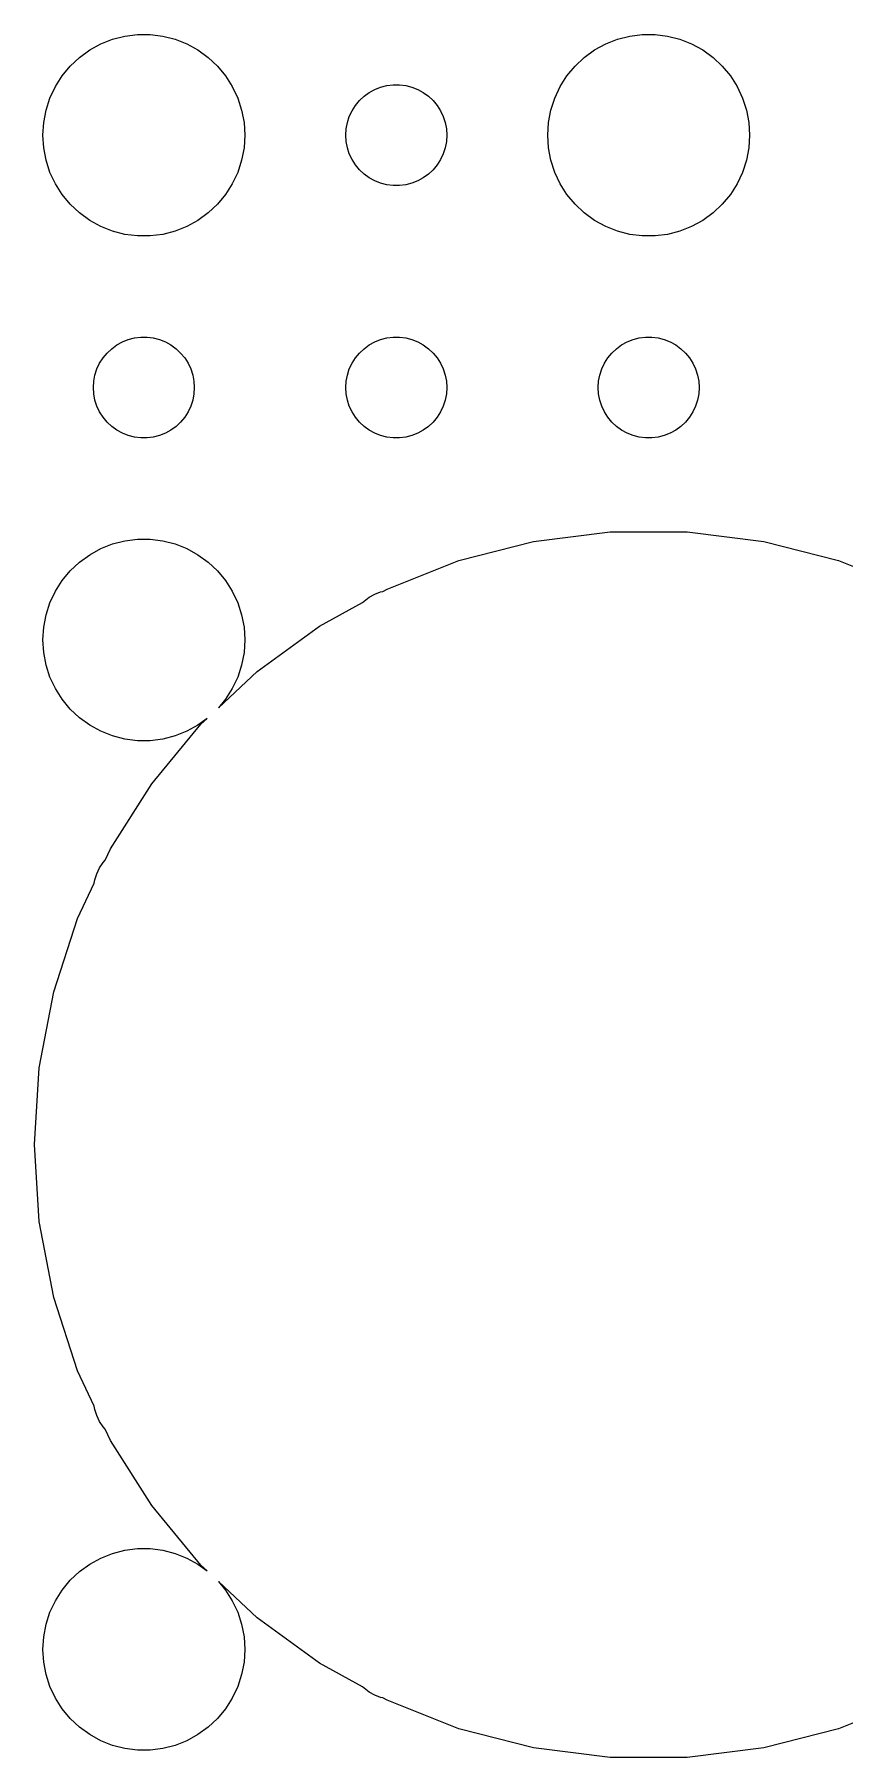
# Model space of a CAD drawing. Header units: metres. Extents: x -82 to 82, y -82 to 82.
# Drawn here: x -18.2 to 5.8, y -18.2 to 33 of the extents above; entities that cross this region are included whole.
import ezdxf

# ---------------------------------------------------------------- set-up
doc = ezdxf.new("R2010")
doc.units = ezdxf.units.M

msp = doc.modelspace()

# ---------------------------------------------------------------- linework, layer by layer
for p, q in [((-16.2773, 32.7145), (-15.927, 32.8532)), ((-15.927, 32.8532), (-15.5621, 32.9469)), ((-15.5621, 32.9469), (-15.1884, 32.9941)), ((-15.1884, 32.9941), (-14.8116, 32.9941)), ((-14.8116, 32.9941), (-14.4379, 32.9469)), ((-14.4379, 32.9469), (-14.0729, 32.8532)), ((-14.0729, 32.8532), (-13.7227, 32.7145)), ((-1.27733, 32.7145), (-0.92705, 32.8532)), ((-0.92705, 32.8532), (-0.56213, 32.9469)), ((-0.56213, 32.9469), (-0.18837, 32.9941)), ((-0.18837, 32.9941), (0.18837, 32.9941)), ((0.18837, 32.9941), (0.56213, 32.9469)), ((0.56213, 32.9469), (0.92705, 32.8532)), ((0.92705, 32.8532), (1.27733, 32.7145)), ((-17.1869, 32.0536), (-16.9123, 32.3115)), ((-16.9123, 32.3115), (-16.6075, 32.533)), ((-16.6075, 32.533), (-16.2773, 32.7145)), ((-13.7227, 32.7145), (-13.3925, 32.533)), ((-13.3925, 32.533), (-13.0877, 32.3115)), ((-13.0877, 32.3115), (-12.8131, 32.0536)), ((-2.1869, 32.0536), (-1.91226, 32.3115)), ((-1.91226, 32.3115), (-1.60747, 32.533)), ((-1.60747, 32.533), (-1.27733, 32.7145)), ((1.27733, 32.7145), (1.60747, 32.533)), ((1.60747, 32.533), (1.91226, 32.3115)), ((1.91226, 32.3115), (2.1869, 32.0536)), ((-17.6289, 31.4453), (-17.427, 31.7634)), ((-17.427, 31.7634), (-17.1869, 32.0536)), ((-12.8131, 32.0536), (-12.5729, 31.7634)), ((-12.5729, 31.7634), (-12.3711, 31.4453)), ((-2.62891, 31.4453), (-2.42705, 31.7634)), ((-2.42705, 31.7634), (-2.1869, 32.0536)), ((2.1869, 32.0536), (2.42705, 31.7634)), ((2.42705, 31.7634), (2.62891, 31.4453)), ((-17.7893, 31.1044), (-17.6289, 31.4453)), ((-12.3711, 31.4453), (-12.2107, 31.1044)), ((-8.45613, 31.1558), (-8.30373, 31.2665)), ((-8.30373, 31.2665), (-8.13866, 31.3572)), ((-8.13866, 31.3572), (-7.96352, 31.4266)), ((-7.96352, 31.4266), (-7.78107, 31.4734)), ((-7.78107, 31.4734), (-7.59418, 31.497)), ((-7.59418, 31.497), (-7.40581, 31.497)), ((-7.40581, 31.497), (-7.21892, 31.4734)), ((-7.21892, 31.4734), (-7.03647, 31.4266)), ((-7.03647, 31.4266), (-6.86133, 31.3572)), ((-6.86133, 31.3572), (-6.69626, 31.2665)), ((-6.69626, 31.2665), (-6.54385, 31.1558)), ((-2.78932, 31.1044), (-2.62891, 31.4453)), ((2.62891, 31.4453), (2.78932, 31.1044)), ((-17.9763, 30.376), (-17.9057, 30.7461)), ((-17.9057, 30.7461), (-17.7893, 31.1044)), ((-12.2107, 31.1044), (-12.0942, 30.7461)), ((-12.0942, 30.7461), (-12.0237, 30.376)), ((-8.81445, 30.7226), (-8.71352, 30.8817)), ((-8.71352, 30.8817), (-8.59344, 31.0268)), ((-8.59344, 31.0268), (-8.45613, 31.1558)), ((-6.54385, 31.1558), (-6.40654, 31.0268)), ((-6.40654, 31.0268), (-6.28647, 30.8817)), ((-6.28647, 30.8817), (-6.18553, 30.7226)), ((-2.97633, 30.376), (-2.90575, 30.7461)), ((-2.90575, 30.7461), (-2.78932, 31.1044)), ((2.78932, 31.1044), (2.90575, 30.7461)), ((2.90575, 30.7461), (2.97633, 30.376)), ((-18, 30), (-17.9763, 30.376)), ((-12.0237, 30.376), (-12, 30)), ((-8.98816, 30.188), (-8.95287, 30.373)), ((-8.95287, 30.373), (-8.89465, 30.5522)), ((-8.89465, 30.5522), (-8.81445, 30.7226)), ((-6.18553, 30.7226), (-6.10533, 30.5522)), ((-6.10533, 30.5522), (-6.04712, 30.373)), ((-6.04712, 30.373), (-6.01183, 30.188)), ((-3, 30), (-2.97633, 30.376)), ((2.97633, 30.376), (3, 30)), ((-17.9763, 29.624), (-18, 30)), ((-12, 30), (-12.0237, 29.624)), ((-9, 30), (-8.98816, 30.188)), ((-8.98816, 29.812), (-9, 30)), ((-8.95287, 29.627), (-8.98816, 29.812)), ((-6.01183, 29.812), (-6.04712, 29.627)), ((-6.01183, 30.188), (-6, 30)), ((-6, 30), (-6.01183, 29.812)), ((-2.97633, 29.624), (-3, 30)), ((3, 30), (2.97633, 29.624)), ((-17.9057, 29.2539), (-17.9763, 29.624)), ((-17.7893, 28.8956), (-17.9057, 29.2539)), ((-12.0942, 29.2539), (-12.2107, 28.8956)), ((-12.0237, 29.624), (-12.0942, 29.2539)), ((-8.89465, 29.4478), (-8.95287, 29.627)), ((-8.81445, 29.2774), (-8.89465, 29.4478)), ((-8.71352, 29.1183), (-8.81445, 29.2774)), ((-6.18553, 29.2774), (-6.28647, 29.1183)), ((-6.10533, 29.4478), (-6.18553, 29.2774)), ((-6.04712, 29.627), (-6.10533, 29.4478)), ((-2.90575, 29.2539), (-2.97633, 29.624)), ((-2.78932, 28.8956), (-2.90575, 29.2539)), ((2.90575, 29.2539), (2.78932, 28.8956)), ((2.97633, 29.624), (2.90575, 29.2539)), ((-17.6289, 28.5547), (-17.7893, 28.8956)), ((-12.2107, 28.8956), (-12.3711, 28.5547)), ((-8.59344, 28.9732), (-8.71352, 29.1183)), ((-8.45613, 28.8442), (-8.59344, 28.9732)), ((-8.30373, 28.7335), (-8.45613, 28.8442)), ((-8.13866, 28.6427), (-8.30373, 28.7335)), ((-6.69626, 28.7335), (-6.86133, 28.6427)), ((-6.54385, 28.8442), (-6.69626, 28.7335)), ((-6.40654, 28.9732), (-6.54385, 28.8442)), ((-6.28647, 29.1183), (-6.40654, 28.9732)), ((-2.62891, 28.5547), (-2.78932, 28.8956)), ((2.78932, 28.8956), (2.62891, 28.5547)), ((-17.427, 28.2366), (-17.6289, 28.5547)), ((-17.1869, 27.9464), (-17.427, 28.2366)), ((-12.5729, 28.2366), (-12.8131, 27.9464)), ((-12.3711, 28.5547), (-12.5729, 28.2366)), ((-7.96352, 28.5734), (-8.13866, 28.6427)), ((-7.78107, 28.5266), (-7.96352, 28.5734)), ((-7.59418, 28.503), (-7.78107, 28.5266)), ((-7.40581, 28.503), (-7.59418, 28.503)), ((-7.21892, 28.5266), (-7.40581, 28.503)), ((-7.03647, 28.5734), (-7.21892, 28.5266)), ((-6.86133, 28.6427), (-7.03647, 28.5734)), ((-2.42705, 28.2366), (-2.62891, 28.5547)), ((-2.1869, 27.9464), (-2.42705, 28.2366)), ((2.42705, 28.2366), (2.1869, 27.9464)), ((2.62891, 28.5547), (2.42705, 28.2366)), ((-16.9123, 27.6884), (-17.1869, 27.9464)), ((-16.6075, 27.467), (-16.9123, 27.6884)), ((-13.0877, 27.6884), (-13.3925, 27.467)), ((-12.8131, 27.9464), (-13.0877, 27.6884)), ((-1.91226, 27.6884), (-2.1869, 27.9464)), ((-1.60747, 27.467), (-1.91226, 27.6884)), ((1.91226, 27.6884), (1.60747, 27.467)), ((2.1869, 27.9464), (1.91226, 27.6884)), ((-16.2773, 27.2855), (-16.6075, 27.467)), ((-15.927, 27.1468), (-16.2773, 27.2855)), ((-15.5621, 27.0531), (-15.927, 27.1468)), ((-14.0729, 27.1468), (-14.4379, 27.0531)), ((-13.7227, 27.2855), (-14.0729, 27.1468)), ((-13.3925, 27.467), (-13.7227, 27.2855)), ((-1.27733, 27.2855), (-1.60747, 27.467)), ((-0.92705, 27.1468), (-1.27733, 27.2855)), ((-0.56213, 27.0531), (-0.92705, 27.1468)), ((0.92705, 27.1468), (0.56213, 27.0531)), ((1.27733, 27.2855), (0.92705, 27.1468)), ((1.60747, 27.467), (1.27733, 27.2855)), ((-15.1884, 27.0059), (-15.5621, 27.0531)), ((-14.8116, 27.0059), (-15.1884, 27.0059)), ((-14.4379, 27.0531), (-14.8116, 27.0059)), ((-0.18837, 27.0059), (-0.56213, 27.0531)), ((0.18837, 27.0059), (-0.18837, 27.0059)), ((0.56213, 27.0531), (0.18837, 27.0059)), ((-16.0934, 23.5268), (-15.9561, 23.6558)), ((-15.9561, 23.6558), (-15.8037, 23.7665)), ((-15.8037, 23.7665), (-15.6387, 23.8572)), ((-15.6387, 23.8572), (-15.4635, 23.9266)), ((-15.4635, 23.9266), (-15.2811, 23.9734)), ((-15.2811, 23.9734), (-15.0942, 23.997)), ((-15.0942, 23.997), (-14.9058, 23.997)), ((-14.9058, 23.997), (-14.7189, 23.9734)), ((-14.7189, 23.9734), (-14.5365, 23.9266)), ((-14.5365, 23.9266), (-14.3613, 23.8572)), ((-14.3613, 23.8572), (-14.1963, 23.7665)), ((-14.1963, 23.7665), (-14.0439, 23.6558)), ((-14.0439, 23.6558), (-13.9065, 23.5268)), ((-8.59344, 23.5268), (-8.45613, 23.6558)), ((-8.45613, 23.6558), (-8.30373, 23.7665)), ((-8.30373, 23.7665), (-8.13866, 23.8572)), ((-8.13866, 23.8572), (-7.96352, 23.9266)), ((-7.96352, 23.9266), (-7.78107, 23.9734)), ((-7.78107, 23.9734), (-7.59418, 23.997)), ((-7.59418, 23.997), (-7.40581, 23.997)), ((-7.40581, 23.997), (-7.21892, 23.9734)), ((-7.21892, 23.9734), (-7.03647, 23.9266)), ((-7.03647, 23.9266), (-6.86133, 23.8572)), ((-6.86133, 23.8572), (-6.69626, 23.7665)), ((-6.69626, 23.7665), (-6.54385, 23.6558)), ((-6.54385, 23.6558), (-6.40654, 23.5268)), ((-1.09344, 23.5268), (-0.95613, 23.6558)), ((-0.95613, 23.6558), (-0.80373, 23.7665)), ((-0.80373, 23.7665), (-0.63866, 23.8572)), ((-0.63866, 23.8572), (-0.46352, 23.9266)), ((-0.46352, 23.9266), (-0.28107, 23.9734)), ((-0.28107, 23.9734), (-0.09418, 23.997)), ((-0.09418, 23.997), (0.09418, 23.997)), ((0.09418, 23.997), (0.28107, 23.9734)), ((0.28107, 23.9734), (0.46352, 23.9266)), ((0.46352, 23.9266), (0.63866, 23.8572)), ((0.63866, 23.8572), (0.80373, 23.7665)), ((0.80373, 23.7665), (0.95613, 23.6558)), ((0.95613, 23.6558), (1.09344, 23.5268)), ((-16.4529, 22.873), (-16.3947, 23.0522)), ((-16.3947, 23.0522), (-16.3145, 23.2226)), ((-16.3145, 23.2226), (-16.2135, 23.3817)), ((-16.2135, 23.3817), (-16.0934, 23.5268)), ((-13.9065, 23.5268), (-13.7865, 23.3817)), ((-13.7865, 23.3817), (-13.6855, 23.2226)), ((-13.6855, 23.2226), (-13.6053, 23.0522)), ((-13.6053, 23.0522), (-13.5471, 22.873)), ((-8.95287, 22.873), (-8.89465, 23.0522)), ((-8.89465, 23.0522), (-8.81445, 23.2226)), ((-8.81445, 23.2226), (-8.71352, 23.3817)), ((-8.71352, 23.3817), (-8.59344, 23.5268)), ((-6.40654, 23.5268), (-6.28647, 23.3817)), ((-6.28647, 23.3817), (-6.18553, 23.2226)), ((-6.18553, 23.2226), (-6.10533, 23.0522)), ((-6.10533, 23.0522), (-6.04712, 22.873)), ((-1.45287, 22.873), (-1.39465, 23.0522)), ((-1.39465, 23.0522), (-1.31445, 23.2226)), ((-1.31445, 23.2226), (-1.21352, 23.3817)), ((-1.21352, 23.3817), (-1.09344, 23.5268)), ((1.09344, 23.5268), (1.21352, 23.3817)), ((1.21352, 23.3817), (1.31445, 23.2226)), ((1.31445, 23.2226), (1.39465, 23.0522)), ((1.39465, 23.0522), (1.45287, 22.873)), ((-16.5, 22.5), (-16.4882, 22.688)), ((-16.4882, 22.688), (-16.4529, 22.873)), ((-13.5471, 22.873), (-13.5118, 22.688)), ((-13.5118, 22.688), (-13.5, 22.5)), ((-9, 22.5), (-8.98816, 22.688)), ((-8.98816, 22.688), (-8.95287, 22.873)), ((-6.04712, 22.873), (-6.01183, 22.688)), ((-6.01183, 22.688), (-6, 22.5)), ((-1.5, 22.5), (-1.48816, 22.688)), ((-1.48816, 22.688), (-1.45287, 22.873)), ((1.45287, 22.873), (1.48816, 22.688)), ((1.48816, 22.688), (1.5, 22.5)), ((-16.4882, 22.312), (-16.5, 22.5)), ((-16.4529, 22.127), (-16.4882, 22.312)), ((-16.3947, 21.9478), (-16.4529, 22.127)), ((-13.5471, 22.127), (-13.6053, 21.9478)), ((-13.5118, 22.312), (-13.5471, 22.127)), ((-13.5, 22.5), (-13.5118, 22.312)), ((-8.98816, 22.312), (-9, 22.5)), ((-8.95287, 22.127), (-8.98816, 22.312)), ((-8.89465, 21.9478), (-8.95287, 22.127)), ((-6.04712, 22.127), (-6.10533, 21.9478)), ((-6.01183, 22.312), (-6.04712, 22.127)), ((-6, 22.5), (-6.01183, 22.312)), ((-1.48816, 22.312), (-1.5, 22.5)), ((-1.45287, 22.127), (-1.48816, 22.312)), ((-1.39465, 21.9478), (-1.45287, 22.127)), ((1.45287, 22.127), (1.39465, 21.9478)), ((1.48816, 22.312), (1.45287, 22.127)), ((1.5, 22.5), (1.48816, 22.312)), ((-16.3145, 21.7774), (-16.3947, 21.9478)), ((-16.2135, 21.6183), (-16.3145, 21.7774)), ((-16.0934, 21.4732), (-16.2135, 21.6183)), ((-13.7865, 21.6183), (-13.9065, 21.4732)), ((-13.6855, 21.7774), (-13.7865, 21.6183)), ((-13.6053, 21.9478), (-13.6855, 21.7774)), ((-8.81445, 21.7774), (-8.89465, 21.9478)), ((-8.71352, 21.6183), (-8.81445, 21.7774)), ((-8.59344, 21.4732), (-8.71352, 21.6183)), ((-6.28647, 21.6183), (-6.40654, 21.4732)), ((-6.18553, 21.7774), (-6.28647, 21.6183)), ((-6.10533, 21.9478), (-6.18553, 21.7774)), ((-1.31445, 21.7774), (-1.39465, 21.9478)), ((-1.21352, 21.6183), (-1.31445, 21.7774)), ((-1.09344, 21.4732), (-1.21352, 21.6183)), ((1.21352, 21.6183), (1.09344, 21.4732)), ((1.31445, 21.7774), (1.21352, 21.6183)), ((1.39465, 21.9478), (1.31445, 21.7774)), ((-15.9561, 21.3442), (-16.0934, 21.4732)), ((-15.8037, 21.2335), (-15.9561, 21.3442)), ((-15.6387, 21.1427), (-15.8037, 21.2335)), ((-15.4635, 21.0734), (-15.6387, 21.1427)), ((-15.2811, 21.0266), (-15.4635, 21.0734)), ((-15.0942, 21.003), (-15.2811, 21.0266)), ((-14.9058, 21.003), (-15.0942, 21.003)), ((-14.7189, 21.0266), (-14.9058, 21.003)), ((-14.5365, 21.0734), (-14.7189, 21.0266)), ((-14.3613, 21.1427), (-14.5365, 21.0734)), ((-14.1963, 21.2335), (-14.3613, 21.1427)), ((-14.0439, 21.3442), (-14.1963, 21.2335)), ((-13.9065, 21.4732), (-14.0439, 21.3442)), ((-8.45613, 21.3442), (-8.59344, 21.4732)), ((-8.30373, 21.2335), (-8.45613, 21.3442)), ((-8.13866, 21.1427), (-8.30373, 21.2335)), ((-7.96352, 21.0734), (-8.13866, 21.1427)), ((-7.78107, 21.0266), (-7.96352, 21.0734)), ((-7.59418, 21.003), (-7.78107, 21.0266)), ((-7.40581, 21.003), (-7.59418, 21.003)), ((-7.21892, 21.0266), (-7.40581, 21.003)), ((-7.03647, 21.0734), (-7.21892, 21.0266)), ((-6.86133, 21.1427), (-7.03647, 21.0734)), ((-6.69626, 21.2335), (-6.86133, 21.1427)), ((-6.54385, 21.3442), (-6.69626, 21.2335)), ((-6.40654, 21.4732), (-6.54385, 21.3442)), ((-0.95613, 21.3442), (-1.09344, 21.4732)), ((-0.80373, 21.2335), (-0.95613, 21.3442)), ((-0.63866, 21.1427), (-0.80373, 21.2335)), ((-0.46352, 21.0734), (-0.63866, 21.1427)), ((-0.28107, 21.0266), (-0.46352, 21.0734)), ((-0.09418, 21.003), (-0.28107, 21.0266)), ((0.09418, 21.003), (-0.09418, 21.003)), ((0.28107, 21.0266), (0.09418, 21.003)), ((0.46352, 21.0734), (0.28107, 21.0266)), ((0.63866, 21.1427), (0.46352, 21.0734)), ((0.80373, 21.2335), (0.63866, 21.1427)), ((0.95613, 21.3442), (0.80373, 21.2335)), ((1.09344, 21.4732), (0.95613, 21.3442)), ((-15.927, 17.8532), (-15.5621, 17.9469)), ((-15.5621, 17.9469), (-15.1884, 17.9941)), ((-15.1884, 17.9941), (-14.8116, 17.9941)), ((-14.8116, 17.9941), (-14.4379, 17.9469)), ((-14.4379, 17.9469), (-14.0729, 17.8532)), ((-5.63956, 17.3568), (-3.41971, 17.9267)), ((-3.41971, 17.9267), (-1.14592, 18.214)), ((-1.14592, 18.214), (1.14592, 18.214)), ((1.14592, 18.214), (3.41971, 17.9267)), ((3.41971, 17.9267), (5.63956, 17.3568)), ((-16.9123, 17.3115), (-16.6075, 17.533)), ((-16.6075, 17.533), (-16.2773, 17.7145)), ((-16.2773, 17.7145), (-15.927, 17.8532)), ((-14.0729, 17.8532), (-13.7227, 17.7145)), ((-13.7227, 17.7145), (-13.3925, 17.533)), ((-13.3925, 17.533), (-13.0877, 17.3115)), ((-17.427, 16.7634), (-17.1869, 17.0536)), ((-17.1869, 17.0536), (-16.9123, 17.3115)), ((-13.0877, 17.3115), (-12.8131, 17.0536)), ((-12.8131, 17.0536), (-12.5729, 16.7634)), ((-7.77046, 16.5131), (-5.63956, 17.3568)), ((5.63956, 17.3568), (7.77046, 16.5131)), ((-17.7893, 16.1044), (-17.6289, 16.4453)), ((-17.6289, 16.4453), (-17.427, 16.7634)), ((-12.5729, 16.7634), (-12.3711, 16.4453)), ((-12.3711, 16.4453), (-12.2107, 16.1044)), ((-8.13866, 16.3572), (-7.96352, 16.4266)), ((-7.96352, 16.4266), (-7.89655, 16.4438)), ((-7.89655, 16.4438), (-7.77046, 16.5131)), ((-17.9057, 15.7461), (-17.7893, 16.1044)), ((-12.2107, 16.1044), (-12.0942, 15.7461)), ((-9.77882, 15.409), (-8.50653, 16.1084)), ((-8.50653, 16.1084), (-8.45613, 16.1558)), ((-8.45613, 16.1558), (-8.30373, 16.2665)), ((-8.30373, 16.2665), (-8.13866, 16.3572)), ((-18, 15), (-17.9763, 15.376)), ((-17.9763, 15.376), (-17.9057, 15.7461)), ((-12.0942, 15.7461), (-12.0237, 15.376)), ((-12.0237, 15.376), (-12, 15)), ((-11.633, 14.0619), (-9.77882, 15.409)), ((-17.9763, 14.624), (-18, 15)), ((-12, 15), (-12.0237, 14.624)), ((-17.9057, 14.2539), (-17.9763, 14.624)), ((-12.0237, 14.624), (-12.0942, 14.2539)), ((-17.7893, 13.8956), (-17.9057, 14.2539)), ((-17.6289, 13.5547), (-17.7893, 13.8956)), ((-12.786, 12.9791), (-11.633, 14.0619)), ((-12.2107, 13.8956), (-12.3711, 13.5547)), ((-12.0942, 14.2539), (-12.2107, 13.8956)), ((-17.427, 13.2366), (-17.6289, 13.5547)), ((-12.3711, 13.5547), (-12.5729, 13.2366)), ((-17.1869, 12.9464), (-17.427, 13.2366)), ((-16.9123, 12.6884), (-17.1869, 12.9464)), ((-12.5729, 13.2366), (-12.786, 12.9791)), ((-16.6075, 12.467), (-16.9123, 12.6884)), ((-16.2773, 12.2855), (-16.6075, 12.467)), ((-14.7646, 10.7271), (-13.3037, 12.493)), ((-13.3925, 12.467), (-13.7227, 12.2855)), ((-13.1221, 12.6635), (-13.3925, 12.467)), ((-13.3037, 12.493), (-13.1221, 12.6635)), ((-15.927, 12.1468), (-16.2773, 12.2855)), ((-15.5621, 12.0531), (-15.927, 12.1468)), ((-15.1884, 12.0059), (-15.5621, 12.0531)), ((-14.8116, 12.0059), (-15.1884, 12.0059)), ((-14.4379, 12.0531), (-14.8116, 12.0059)), ((-14.0729, 12.1468), (-14.4379, 12.0531)), ((-13.7227, 12.2855), (-14.0729, 12.1468)), ((-15.9926, 8.79199), (-14.7646, 10.7271)), ((-16.1489, 8.45973), (-15.9926, 8.79199)), ((-16.3947, 8.05219), (-16.3145, 8.22263)), ((-16.3145, 8.22263), (-16.2135, 8.38167)), ((-16.2135, 8.38167), (-16.1489, 8.45973)), ((-16.9684, 6.71826), (-16.4718, 7.77351)), ((-16.4718, 7.77351), (-16.4529, 7.87303)), ((-16.4529, 7.87303), (-16.3947, 8.05219)), ((-17.6766, 4.53859), (-16.9684, 6.71826)), ((-18.1061, 2.28732), (-17.6766, 4.53859)), ((-18.25, 0), (-18.1061, 2.28732)), ((-18.1061, -2.28732), (-18.25, 0)), ((-17.6766, -4.53859), (-18.1061, -2.28732)), ((-16.9684, -6.71826), (-17.6766, -4.53859)), ((-16.4718, -7.77351), (-16.9684, -6.71826)), ((-16.4529, -7.87303), (-16.4718, -7.77351)), ((-16.3947, -8.05219), (-16.4529, -7.87303)), ((-16.3145, -8.22263), (-16.3947, -8.05219)), ((-16.2135, -8.38167), (-16.3145, -8.22263)), ((-16.1489, -8.45973), (-16.2135, -8.38167)), ((-15.9926, -8.79199), (-16.1489, -8.45973)), ((-14.7646, -10.7271), (-15.9926, -8.79199)), ((-13.3037, -12.493), (-14.7646, -10.7271)), ((-16.6075, -12.467), (-16.2773, -12.2855)), ((-16.2773, -12.2855), (-15.927, -12.1468)), ((-15.927, -12.1468), (-15.5621, -12.0531)), ((-15.5621, -12.0531), (-15.1884, -12.0059)), ((-15.1884, -12.0059), (-14.8116, -12.0059)), ((-14.8116, -12.0059), (-14.4379, -12.0531)), ((-14.4379, -12.0531), (-14.0729, -12.1468)), ((-14.0729, -12.1468), (-13.7227, -12.2855)), ((-13.7227, -12.2855), (-13.3925, -12.467)), ((-17.1869, -12.9464), (-16.9123, -12.6884)), ((-16.9123, -12.6884), (-16.6075, -12.467)), ((-13.3925, -12.467), (-13.1221, -12.6635)), ((-13.1221, -12.6635), (-13.3037, -12.493)), ((-17.6289, -13.5547), (-17.427, -13.2366)), ((-17.427, -13.2366), (-17.1869, -12.9464)), ((-11.633, -14.0619), (-12.786, -12.9791)), ((-12.786, -12.9791), (-12.5729, -13.2366)), ((-12.5729, -13.2366), (-12.3711, -13.5547)), ((-17.7893, -13.8956), (-17.6289, -13.5547)), ((-12.3711, -13.5547), (-12.2107, -13.8956)), ((-17.9763, -14.624), (-17.9057, -14.2539)), ((-17.9057, -14.2539), (-17.7893, -13.8956)), ((-12.2107, -13.8956), (-12.0942, -14.2539)), ((-12.0942, -14.2539), (-12.0237, -14.624)), ((-9.77882, -15.409), (-11.633, -14.0619)), ((-18, -15), (-17.9763, -14.624)), ((-12.0237, -14.624), (-12, -15)), ((-17.9763, -15.376), (-18, -15)), ((-12, -15), (-12.0237, -15.376)), ((-17.9057, -15.7461), (-17.9763, -15.376)), ((-17.7893, -16.1044), (-17.9057, -15.7461)), ((-12.0942, -15.7461), (-12.2107, -16.1044)), ((-12.0237, -15.376), (-12.0942, -15.7461)), ((-8.50653, -16.1084), (-9.77882, -15.409)), ((-17.6289, -16.4453), (-17.7893, -16.1044)), ((-12.2107, -16.1044), (-12.3711, -16.4453)), ((-8.45613, -16.1558), (-8.50653, -16.1084)), ((-8.30373, -16.2665), (-8.45613, -16.1558)), ((-8.13866, -16.3572), (-8.30373, -16.2665)), ((-7.96352, -16.4266), (-8.13866, -16.3572)), ((-17.427, -16.7634), (-17.6289, -16.4453)), ((-17.1869, -17.0536), (-17.427, -16.7634)), ((-12.5729, -16.7634), (-12.8131, -17.0536)), ((-12.3711, -16.4453), (-12.5729, -16.7634)), ((-7.89655, -16.4438), (-7.96352, -16.4266)), ((-7.77046, -16.5131), (-7.89655, -16.4438)), ((-5.63956, -17.3568), (-7.77046, -16.5131)), ((7.77046, -16.5131), (5.63956, -17.3568)), ((-16.9123, -17.3115), (-17.1869, -17.0536)), ((-16.6075, -17.533), (-16.9123, -17.3115)), ((-13.0877, -17.3115), (-13.3925, -17.533)), ((-12.8131, -17.0536), (-13.0877, -17.3115)), ((-3.41971, -17.9267), (-5.63956, -17.3568)), ((5.63956, -17.3568), (3.41971, -17.9267)), ((-16.2773, -17.7145), (-16.6075, -17.533)), ((-15.927, -17.8532), (-16.2773, -17.7145)), ((-15.5621, -17.9469), (-15.927, -17.8532)), ((-14.0729, -17.8532), (-14.4379, -17.9469)), ((-13.7227, -17.7145), (-14.0729, -17.8532)), ((-13.3925, -17.533), (-13.7227, -17.7145)), ((-15.1884, -17.9941), (-15.5621, -17.9469)), ((-14.8116, -17.9941), (-15.1884, -17.9941)), ((-14.4379, -17.9469), (-14.8116, -17.9941)), ((-1.14592, -18.214), (-3.41971, -17.9267)), ((1.14592, -18.214), (-1.14592, -18.214)), ((3.41971, -17.9267), (1.14592, -18.214))]:
    msp.add_line(p, q)

doc.saveas('drawing.dxf')
